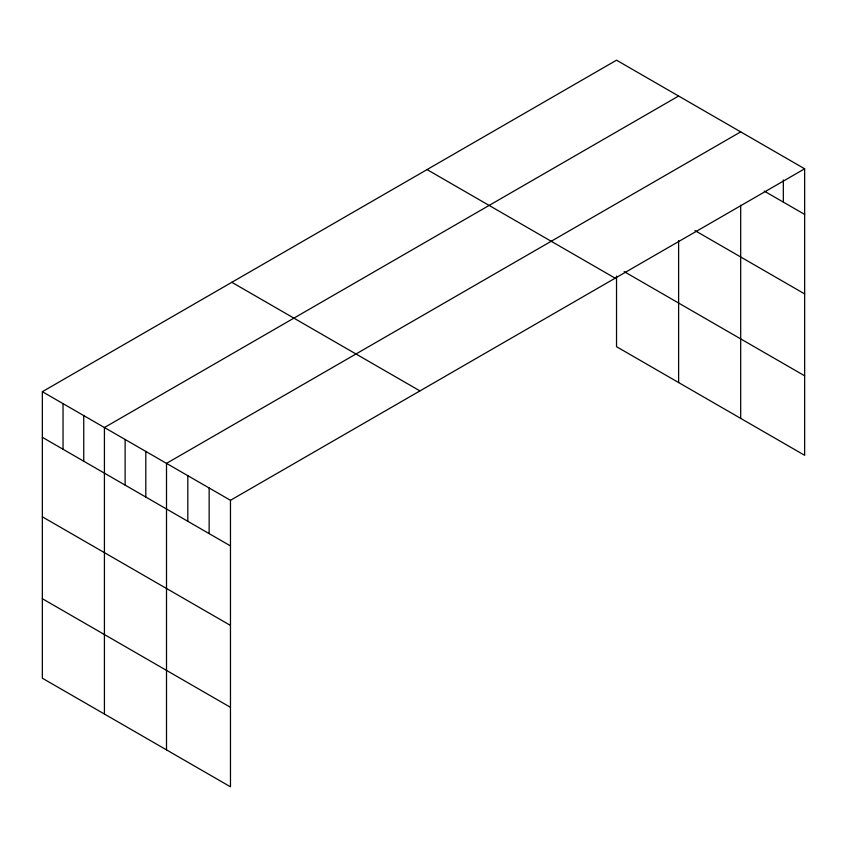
<?xml version="1.0" encoding="UTF-8"?>
<svg xmlns="http://www.w3.org/2000/svg" width="847" height="847" viewBox="0 0 847 847"><rect width="100%" height="100%" fill="white"/><g stroke="black" fill="none" stroke-linecap="round" stroke-linejoin="round"><path stroke-width="1.27" d="M42.35 391.695L230.469 500.302L230.469 786.81L42.35 678.203L42.35 391.695L616.531 60.19L804.65 168.797L804.65 455.305L616.531 346.698L616.531 276.037M678.616 96.029L104.425 427.534L104.425 714.042M740.691 131.878L166.51 463.373L166.51 749.881M230.469 500.302L804.65 168.797M764.259 191.104L804.65 214.418M694.953 230.575L804.65 293.909M624.165 271.612L804.65 375.814M427.057 169.591L615.166 278.197M231.834 282.305L419.943 390.912M42.35 437.317L230.469 545.923M42.35 516.808L230.469 625.414M42.35 598.713L230.469 707.319M783.327 179.956L783.327 202.115M740.691 205.26L740.691 418.376M678.616 240.643L678.616 382.537M209.145 487.999L209.145 533.621M187.822 475.686L187.822 521.307M145.811 451.43L145.811 497.051M125.123 439.487L125.123 485.109M83.737 415.591L83.737 461.213M63.038 403.638L63.038 449.27"/></g></svg>
